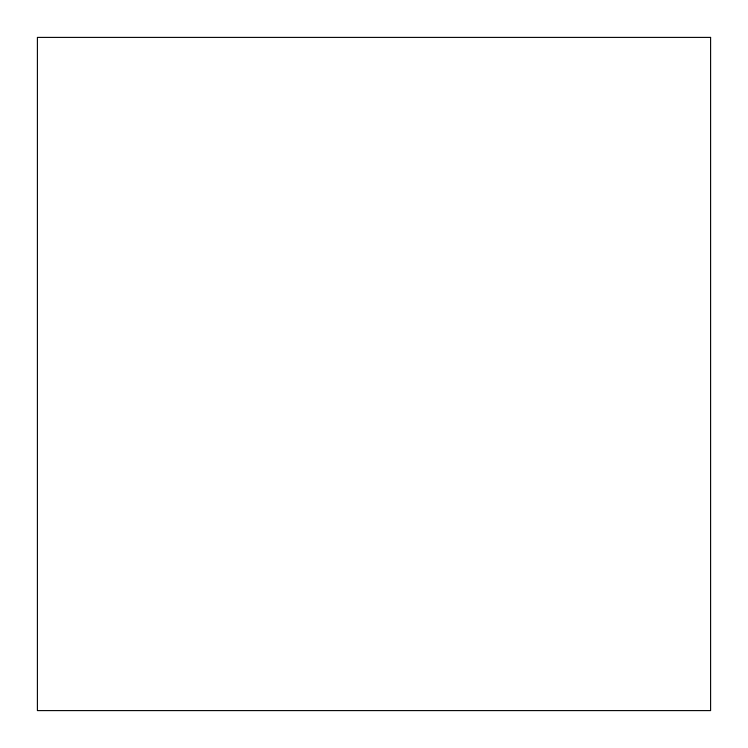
<?xml version="1.0" encoding="UTF-8"?>
<svg xmlns="http://www.w3.org/2000/svg" width="748" height="748" viewBox="0 0 748 748"><rect width="100%" height="100%" fill="white"/><g stroke="black" fill="none" stroke-linecap="round" stroke-linejoin="round"><path stroke-width="1.12" d="M710.6 37.4L37.4 37.4L37.4 710.6L710.6 710.6L710.6 37.4"/></g></svg>
